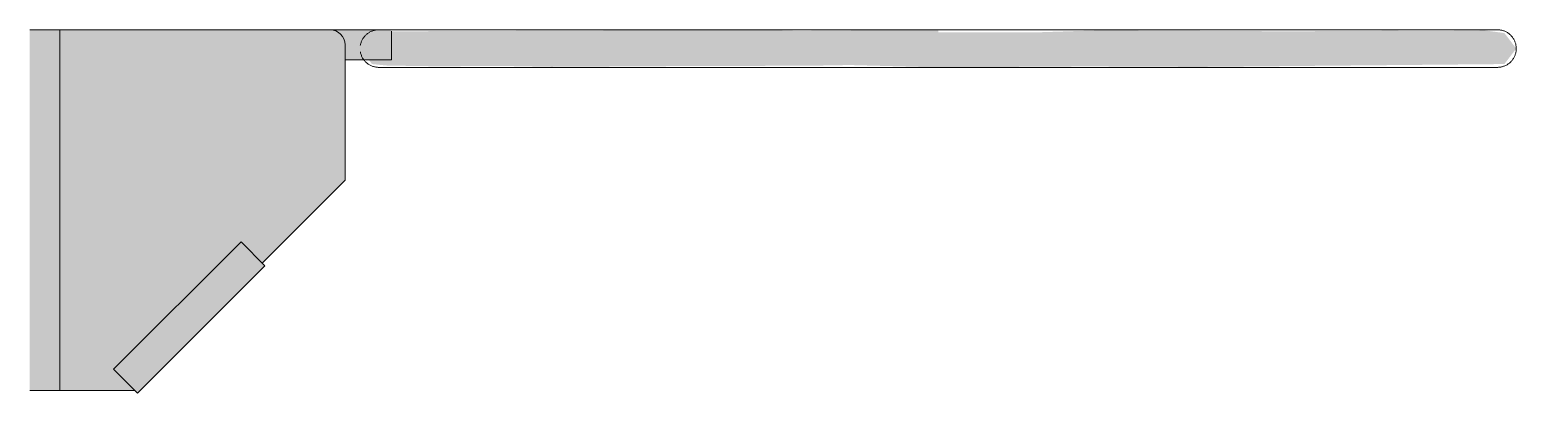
# Model space of a CAD drawing. Header units: inches. Extents: x -26493 to -10162, y -132 to 713.
# Drawn here: x -17221.12 to -17196.37, y 114.27 to 120.31 of the extents above; entities that cross this region are included whole.
import ezdxf

# ---------------------------------------------------------------- set-up
doc = ezdxf.new("R2010")
doc.units = ezdxf.units.IN
doc.header["$MEASUREMENT"] = 0
doc.layers.add('Q-SPCQ', color=91, linetype='Continuous', lineweight=9)

# ---------------------------------------------------------------- blocks, each defined once
blk = doc.blocks.new('Basketball_Backstop-Performance_Sports_Systems-3103-Ceiling_Hung - 27_-0_ to 27_-11 7_8_-706978-Section 1')
at = {"layer": 'Q-SPCQ'}
for points in [[(-22179.5528103957, 114.312499999991), (-22179.5528103957, 120.3124999999917), (-22180.0528103957, 120.3124999999917), (-22180.0528103957, 114.312499999991)], [(-22178.3028103957, 114.3124999999913), (-22178.6563637863, 114.6660533905854), (-22176.53504344273, 116.7873737341443), (-22176.18149005214, 116.4338203435517), (-22174.8028103957, 117.8124999999919), (-22174.8028103957, 120.0624999999916), (-22174.87603370041, 120.2392766952882), (-22175.0528103957, 120.3124999999917), (-22179.5528103957, 120.3124999999917), (-22179.5528103957, 114.3124999999913), (-22178.6563637863, 114.3124999999913)], [(-22174.33442580301, 119.8124999999908), (-22174.03138112372, 119.8124999999908), (-22174.03138112372, 120.3124999999907), (-22175.0528103957, 120.3124999999907), (-22174.87603370041, 120.2392766952882), (-22174.8028103957, 120.0624999999912), (-22174.8028103957, 119.8124999999908), (-22174.5528103957, 119.8124999999908)], [(-22172.12884036695, 119.9999999999904), (-22164.92781039571, 119.9999999999904), (-22164.92781039571, 120.3124999999907), (-22167.28723620028, 120.2926911154845), (-22167.83708486769, 120.3104238454198), (-22174.03138112371, 120.2868886263321), (-22174.03138112372, 119.9999999999904), (-22172.45293841446, 119.9999999999904)], [(-22162.44563203361, 119.9999999999904), (-22155.3028103957, 119.9999999999904), (-22155.50096466681, 120.2579001480287), (-22155.82626806366, 120.301383573117), (-22156.60901951022, 120.2912792032092), (-22157.40268237695, 120.2954733566124), (-22159.11527227228, 120.2869247213095), (-22162.22700689079, 120.3037006148689), (-22163.28243084987, 120.2696629802713), (-22164.92781039571, 120.2706329386738), (-22164.92781039571, 119.9999999999904), (-22162.78604640638, 119.9999999999904)], [(-22164.92781039571, 119.6874999999909), (-22164.92781039571, 119.9999999999904), (-22174.03138112372, 119.9999999999904), (-22174.03138112372, 119.8124999999908), (-22174.40874717533, 119.8124999999908), (-22174.35465612545, 119.7420998532516), (-22174.08162800592, 119.7152493969842), (-22174.07524977638, 119.7169514480786), (-22173.31808297804, 119.7056999953795), (-22172.12884036695, 119.7097517294519), (-22171.36889607063, 119.6959534149754), (-22168.92963135789, 119.7103038382894), (-22167.06957438504, 119.7143285218191), (-22166.40095867513, 119.725853024742)], [(-22164.92781039571, 119.6874999999909), (-22162.44563203361, 119.7033500898602), (-22160.60798039838, 119.6945372317156), (-22155.50096466594, 119.7420998532516), (-22155.3028103957, 119.9999999999904), (-22164.92781039571, 119.9999999999904), (-22164.92781039571, 119.6981481792755)], [(-22178.25861622188, 114.2683058261675), (-22176.13729587832, 116.3896261697272), (-22176.53504344273, 116.7873737341443), (-22178.6563637863, 114.6660533905847)]]:
    blk.add_hatch(color=256, dxfattribs=at).paths.add_polyline_path(points, flags=0)
for p, q in [((-22180.0528103957, 120.3124999999915), (-22179.5528103957, 120.3124999999915)), ((-22175.0528103957, 120.3124999999915), (-22179.5528103957, 120.3124999999915)), ((-22179.5528103957, 120.3124999999915), (-22179.5528103957, 114.3124999999908)), ((-22175.0528103957, 120.3124999999907), (-22174.03138112372, 120.3124999999907)), ((-22174.03138112372, 120.2868886263323), (-22174.03138112372, 119.8124999999907)), ((-22174.8028103957, 117.8124999999916), (-22174.8028103957, 120.0624999999915)), ((-22174.03138112372, 119.8124999999907), (-22174.8028103957, 119.8124999999907)), ((-22176.18149005214, 116.4338203435515), (-22174.8028103957, 117.8124999999916)), ((-22178.6563637863, 114.6660533905848), (-22176.53504344273, 116.7873737341445)), ((-22176.53504344273, 116.7873737341445), (-22176.13729587832, 116.3896261697271)), ((-22178.25861622188, 114.2683058261674), (-22176.13729587832, 116.3896261697271)), ((-22178.25861622188, 114.2683058261674), (-22178.6563637863, 114.6660533905848)), ((-22179.5528103957, 114.3124999999908), (-22180.0528103957, 114.3124999999908)), ((-22179.5528103957, 114.3124999999916), (-22178.3028103957, 114.3124999999916))]:
    blk.add_line(p, q, dxfattribs=at)
at = {"layer": 'Q-SPCQ', "flags": 128}
for points in [[(-22174.54881892175, 120.0497869395577), (-22174.54658120127, 120.062084165864), (-22174.54385351284, 120.0742820707493), (-22174.54064022017, 120.0863611401669), (-22174.53694646385, 120.0983020501834), (-22174.53277815309, 120.1100856978893), (-22174.52814195632, 120.1216932319621), (-22174.52304529045, 120.133106082824), (-22174.51749630906, 120.1443059923472), (-22174.51150388935, 120.1552750430669), (-22174.50507761789, 120.165995686841), (-22174.49822777535, 120.1764507729266), (-22174.49096532003, 120.1866235754166), (-22174.4833018703, 120.1964978199966), (-22174.47524968605, 120.2060577099818), (-22174.46682164905, 120.2152879515876), (-22174.45803124236, 120.2241737783971), (-22174.44889252877, 120.2327009749816), (-22174.43942012826, 120.2408558996467), (-22174.42962919464, 120.248625506252), (-22174.41953539135, 120.2559973650848), (-22174.40915486628, 120.2629596827432), (-22174.39850422608, 120.2695013210041), (-22174.3876005095, 120.2756118146424), (-22174.37646116015, 120.2812813881711), (-22174.36510399864, 120.2865009714819), (-22174.35354719397, 120.2912622143555), (-22174.34180923458, 120.2955574998191), (-22174.32990889871, 120.2993799563312), (-22174.31786522434, 120.3027234687778), (-22174.30569747879, 120.3055826882519), (-22174.29342512785, 120.3079530406122), (-22174.28106780468, 120.3098307338007), (-22174.26864527834, 120.3112127639088), (-22174.25617742224, 120.3120969199833), (-22174.24368418227, 120.3124817875625), (-22174.2403103957, 120.3124999999907)], [(-22164.92781039571, 120.3124999999907), (-22165.30021107032, 120.3124999999907), (-22165.6720159833, 120.3124999999907), (-22166.04263032609, 120.3124999999907), (-22166.41146119481, 120.3124999999907), (-22166.77791853874, 120.3124999999907), (-22167.14141610431, 120.3124999999907), (-22167.50137237296, 120.3124999999907), (-22167.85721149145, 120.3124999999907), (-22168.20836419308, 120.3124999999907), (-22168.55426870846, 120.3124999999907), (-22168.89437166414, 120.3124999999907), (-22169.22812896794, 120.3124999999907), (-22169.55500667938, 120.3124999999907), (-22169.87448186385, 120.3124999999907), (-22170.1860434292, 120.3124999999907), (-22170.48919294339, 120.3124999999907), (-22170.78344543188, 120.3124999999907), (-22171.06833015344, 120.3124999999907), (-22171.3433913533, 120.3124999999907), (-22171.60818899221, 120.3124999999907), (-22171.86229945043, 120.3124999999907), (-22172.10531620545, 120.3124999999907), (-22172.33685048229, 120.3124999999907), (-22172.55653187551, 120.3124999999907), (-22172.76400894173, 120.3124999999907), (-22172.95894976191, 120.3124999999907), (-22173.14104247232, 120.3124999999907), (-22173.30999576347, 120.3124999999907), (-22173.46553934614, 120.3124999999907), (-22173.60742438377, 120.3124999999907), (-22173.73542389058, 120.3124999999907), (-22173.84933309464, 120.3124999999907), (-22173.94896976555, 120.3124999999907), (-22174.03417450588, 120.3124999999907), (-22174.10481100621, 120.3124999999907), (-22174.16076626323, 120.3124999999907), (-22174.20195076045, 120.3124999999907), (-22174.22829861147, 120.3124999999907), (-22174.23976766534, 120.3124999999907), (-22174.2403103957, 120.3124999999907)], [(-22174.2403103957, 120.3124999999907), (-22174.23286138897, 120.3124999999907), (-22174.21052628564, 120.3124999999907), (-22174.17334081708, 120.3124999999907)], [(-22173.97339528651, 120.3124999999907), (-22173.87763916497, 120.3124999999907), (-22173.76756522659, 120.3124999999907), (-22173.64334956619, 120.3124999999907), (-22173.50519090235, 120.3124999999907), (-22173.35331025943, 120.3124999999907), (-22173.18795061408, 120.3124999999907), (-22173.00937650644, 120.3124999999907), (-22172.81787361701, 120.3124999999907), (-22172.61374830954, 120.3124999999907), (-22172.39732714099, 120.3124999999907), (-22172.16895633906, 120.3124999999907), (-22171.92900124832, 120.3124999999907), (-22171.67784574572, 120.3124999999907), (-22171.41589162649, 120.3124999999907), (-22171.14355796134, 120.3124999999907), (-22170.86128042604, 120.3124999999907), (-22170.56951060444, 120.3124999999907), (-22170.268715266, 120.3124999999907), (-22169.9593756191, 120.3124999999907), (-22169.64198654117, 120.3124999999907), (-22169.31705578706, 120.3124999999907), (-22168.98510317665, 120.3124999999907), (-22168.64665976329, 120.3124999999907), (-22168.30226698426, 120.3124999999907), (-22167.95247579453, 120.3124999999907), (-22167.59784578539, 120.3124999999907), (-22167.23894428921, 120.3124999999907), (-22166.87634547181, 120.3124999999907), (-22166.51062941395, 120.3124999999907), (-22166.14238118332, 120.3124999999907), (-22165.77218989852, 120.3124999999907), (-22165.40064778664, 120.3124999999907), (-22165.0283492358, 120.3124999999907), (-22164.92781039568, 120.3124999999907)], [(-22164.92781039568, 120.3124999999907), (-22164.55540972107, 120.3124999999907), (-22164.18360480809, 120.3124999999907), (-22163.8129904653, 120.3124999999907), (-22163.44415959659, 120.3124999999907), (-22163.07770225265, 120.3124999999907), (-22162.71420468708, 120.3124999999907), (-22162.35424841843, 120.3124999999907), (-22161.99840929994, 120.3124999999907), (-22161.64725659831, 120.3124999999907), (-22161.30135208293, 120.3124999999907), (-22160.96124912725, 120.3124999999907), (-22160.62749182345, 120.3124999999907), (-22160.30061411201, 120.3124999999907), (-22159.98113892755, 120.3124999999907), (-22159.66957736219, 120.3124999999907), (-22159.366427848, 120.3124999999907), (-22159.07217535951, 120.3124999999907), (-22158.78729063795, 120.3124999999907), (-22158.51222943809, 120.3124999999907), (-22158.24743179918, 120.3124999999907), (-22157.99332134096, 120.3124999999907), (-22157.75030458594, 120.3124999999907), (-22157.5187703091, 120.3124999999907), (-22157.29908891588, 120.3124999999907), (-22157.09161184966, 120.3124999999907), (-22156.89667102948, 120.3124999999907), (-22156.71457831907, 120.3124999999907), (-22156.54562502792, 120.3124999999907), (-22156.39008144525, 120.3124999999907), (-22156.24819640762, 120.3124999999907), (-22156.12019690082, 120.3124999999907), (-22156.00628769675, 120.3124999999907), (-22155.90665102584, 120.3124999999907), (-22155.82144628551, 120.3124999999907), (-22155.75080978518, 120.3124999999907), (-22155.69485452816, 120.3124999999907), (-22155.65367003094, 120.3124999999907), (-22155.62732217992, 120.3124999999907), (-22155.61585312606, 120.3124999999907), (-22155.6153103957, 120.3124999999907)], [(-22155.6153103957, 120.3124999999907), (-22155.62275940242, 120.3124999999907), (-22155.64509450575, 120.3124999999907), (-22155.68227997431, 120.3124999999907), (-22155.73425631926, 120.3124999999907), (-22155.80094038955, 120.3124999999907), (-22155.88222550489, 120.3124999999907), (-22155.97798162643, 120.3124999999907), (-22156.0880555648, 120.3124999999907), (-22156.21227122519, 120.3124999999907), (-22156.35042988904, 120.3124999999907), (-22156.50231053196, 120.3124999999907), (-22156.66767017731, 120.3124999999907), (-22156.84624428495, 120.3124999999907), (-22157.03774717439, 120.3124999999907), (-22157.24187248185, 120.3124999999907), (-22157.4582936504, 120.3124999999907), (-22157.68666445233, 120.3124999999907), (-22157.92661954307, 120.3124999999907), (-22158.17777504567, 120.3124999999907), (-22158.4397291649, 120.3124999999907), (-22158.71206283005, 120.3124999999907), (-22158.99434036535, 120.3124999999907), (-22159.28611018695, 120.3124999999907), (-22159.5869055254, 120.3124999999907), (-22159.8962451723, 120.3124999999907), (-22160.21363425022, 120.3124999999907), (-22160.53856500432, 120.3124999999907), (-22160.87051761475, 120.3124999999907), (-22161.2089610281, 120.3124999999907), (-22161.55335380713, 120.3124999999907), (-22161.90314499686, 120.3124999999907), (-22162.257775006, 120.3124999999907), (-22162.61667650218, 120.3124999999907), (-22162.97927531958, 120.3124999999907), (-22163.34499137743, 120.3124999999907), (-22163.71323960807, 120.3124999999907), (-22164.08343089287, 120.3124999999907), (-22164.45497300475, 120.3124999999907), (-22164.82727155559, 120.3124999999907), (-22164.92781039571, 120.3124999999907)], [(-22155.6153103957, 120.3124999999907), (-22155.60281372876, 120.3122500333225), (-22155.59033705383, 120.3115005332106), (-22155.57790033092, 120.310252698695), (-22155.56552345613, 120.3085085260457), (-22155.55322622982, 120.3062708055661), (-22155.54102832494, 120.3035431171321), (-22155.52894925552, 120.3003298244629), (-22155.5170083455, 120.2966360681415), (-22155.5052246978, 120.2924677573903), (-22155.49361716372, 120.2878315606166), (-22155.48220431286, 120.282734894747), (-22155.47100440334, 120.2771859133594), (-22155.46003535262, 120.2711934936399), (-22155.44931470884, 120.2647672221825), (-22155.43885962276, 120.25791737965), (-22155.42868682027, 120.2506549243294), (-22155.41881257569, 120.2429914746004), (-22155.4092526857, 120.2349392903475), (-22155.4000224441, 120.2265112533473), (-22155.39113661729, 120.217720846662), (-22155.3826094207, 120.2085821330661), (-22155.37445449604, 120.199109732553), (-22155.36668488944, 120.1893187989419), (-22155.3593130306, 120.1792249956383), (-22155.35235071294, 120.1688444705749), (-22155.34580907468, 120.1581938303759), (-22155.33969858104, 120.1472901137951), (-22155.33402900751, 120.136150764452), (-22155.32880942421, 120.1247936029302), (-22155.32404818133, 120.1132367982647), (-22155.31975289587, 120.1014988388781), (-22155.31593043935, 120.0895985030007), (-22155.31258692691, 120.077554828632), (-22155.30972770743, 120.0653870830816), (-22155.30735735508, 120.053114732147), (-22155.30547966189, 120.0407574089712), (-22155.30409763178, 120.0283348826357), (-22155.3032134757, 120.0158670265323), (-22155.30282860812, 120.0033737865715), (-22155.3028103957, 119.9999999999904)], [(-22174.2403103957, 119.6874999999909), (-22174.25280706263, 119.6877499666591), (-22174.26528373756, 119.6884994667709), (-22174.27772046047, 119.6897473012863), (-22174.29009733526, 119.6914914739359), (-22174.30239456157, 119.6937291944151), (-22174.31459246645, 119.6964568828498), (-22174.32667153587, 119.6996701755183), (-22174.33861244589, 119.70336393184), (-22174.3503960936, 119.7075322425916), (-22174.36200362767, 119.712168439365), (-22174.37341647853, 119.7172651052349), (-22174.38461638805, 119.7228140866225), (-22174.39558543877, 119.7288065063417), (-22174.40630608255, 119.7352327777991), (-22174.41676116864, 119.7420826203315), (-22174.42693397112, 119.7493450756522), (-22174.4368082157, 119.7570085253811), (-22174.44636810569, 119.7650607096341), (-22174.45559834729, 119.7734887466342), (-22174.4644841741, 119.7822791533195), (-22174.47301137069, 119.7914178669155), (-22174.48116629535, 119.8008902674289), (-22174.48893590196, 119.81068120104), (-22174.49630776079, 119.820775004343), (-22174.50327007845, 119.8311555294067), (-22174.50981171671, 119.8418061696056), (-22174.51592221035, 119.8527098861862), (-22174.52159178388, 119.8638492355292), (-22174.52681136719, 119.8752063970517), (-22174.53157261006, 119.8867632017166), (-22174.53586789552, 119.8985011611038), (-22174.53969035203, 119.9104014969805), (-22174.54303386448, 119.9224451713495), (-22174.54589308396, 119.9346129168996), (-22174.54826343632, 119.9468852678345)], [(-22155.3028103957, 119.9999999999904), (-22155.30306036236, 119.9875033330573), (-22155.30380986247, 119.9750266581253), (-22155.30505769699, 119.9625899352128), (-22155.30680186964, 119.9502130604238), (-22155.30903959012, 119.9379158341172), (-22155.31176727856, 119.9257179292323), (-22155.31498057122, 119.9136388598147), (-22155.31867432754, 119.9016979497982), (-22155.3228426383, 119.8899143020923), (-22155.32747883507, 119.8783067680194), (-22155.33257550094, 119.8668939171575), (-22155.33812448232, 119.855694007634), (-22155.34411690205, 119.8447249569146), (-22155.3505431735, 119.8340043131405), (-22155.35739301603, 119.823549227055), (-22155.36465547136, 119.8133764245652), (-22155.37231892108, 119.803502179985), (-22155.38037110534, 119.7939422899994), (-22155.38879914234, 119.7847120483936), (-22155.39758954903, 119.7758262215844), (-22155.40672826262, 119.7672990249999), (-22155.41620066313, 119.7591441003349), (-22155.42599159674, 119.7513744937296), (-22155.43608540005, 119.7440026348968), (-22155.44646592511, 119.7370403172383), (-22155.45711656531, 119.7304986789771), (-22155.46802028189, 119.7243881853392), (-22155.47915963123, 119.7187186118108), (-22155.49051679276, 119.7134990284996), (-22155.50207359742, 119.7087377856258), (-22155.51381155681, 119.7044425001628), (-22155.52571189269, 119.7006200436503), (-22155.53775556705, 119.6972765312038), (-22155.5499233126, 119.69441731173), (-22155.56219566354, 119.6920469593697), (-22155.57455298672, 119.6901692661805), (-22155.58697551305, 119.6887872360728), (-22155.59944336916, 119.6879030799982), (-22155.61193660912, 119.687518212419), (-22155.6153103957, 119.6874999999909)], [(-22174.03417450587, 119.6874999999909), (-22174.10481100621, 119.6874999999909), (-22174.16076626323, 119.6874999999909), (-22174.20195076045, 119.6874999999909), (-22174.22829861147, 119.6874999999909), (-22174.23976766534, 119.6874999999909), (-22174.2403103957, 119.6874999999909)], [(-22174.2403103957, 119.6874999999909), (-22174.23286138898, 119.6874999999909), (-22174.21052628564, 119.6874999999909), (-22174.17334081709, 119.6874999999909), (-22174.12136447213, 119.6874999999909), (-22174.05468040184, 119.6874999999909), (-22173.97339528651, 119.6874999999909), (-22173.87763916497, 119.6874999999909), (-22173.76756522659, 119.6874999999909), (-22173.64334956619, 119.6874999999909), (-22173.50519090235, 119.6874999999909), (-22173.35331025943, 119.6874999999909), (-22173.18795061408, 119.6874999999909), (-22173.00937650644, 119.6874999999909), (-22172.81787361701, 119.6874999999909), (-22172.61374830954, 119.6874999999909), (-22172.39732714099, 119.6874999999909), (-22172.16895633906, 119.6874999999909), (-22171.92900124832, 119.6874999999909), (-22171.67784574572, 119.6874999999909), (-22171.41589162649, 119.6874999999909), (-22171.14355796134, 119.6874999999909), (-22170.86128042604, 119.6874999999909), (-22170.56951060444, 119.6874999999909), (-22170.268715266, 119.6874999999909), (-22169.95937561909, 119.6874999999909), (-22169.64198654118, 119.6874999999909), (-22169.31705578706, 119.6874999999909), (-22168.98510317665, 119.6874999999909), (-22168.64665976329, 119.6874999999909), (-22168.30226698426, 119.6874999999909), (-22167.95247579453, 119.6874999999909), (-22167.5978457854, 119.6874999999909), (-22167.23894428921, 119.6874999999909), (-22166.87634547181, 119.6874999999909), (-22166.51062941396, 119.6874999999909), (-22166.14238118332, 119.6874999999909), (-22165.77218989852, 119.6874999999909), (-22165.40064778664, 119.6874999999909), (-22165.0283492358, 119.6874999999909), (-22164.92781039571, 119.6874999999909)], [(-22164.92781039571, 119.6874999999909), (-22164.5554097211, 119.6874999999909), (-22164.18360480812, 119.6874999999909), (-22163.81299046533, 119.6874999999909), (-22163.44415959662, 119.6874999999909), (-22163.07770225268, 119.6874999999909), (-22162.7142046871, 119.6874999999909), (-22162.35424841845, 119.6874999999909), (-22161.99840929997, 119.6874999999909), (-22161.64725659834, 119.6874999999909), (-22161.30135208296, 119.6874999999909), (-22160.96124912728, 119.6874999999909), (-22160.62749182348, 119.6874999999909), (-22160.30061411204, 119.6874999999909), (-22159.98113892757, 119.6874999999909), (-22159.66957736222, 119.6874999999909), (-22159.36642784802, 119.6874999999909), (-22159.07217535954, 119.6874999999909), (-22158.78729063797, 119.6874999999909), (-22158.51222943811, 119.6874999999909), (-22158.24743179921, 119.6874999999909), (-22157.99332134097, 119.6874999999909), (-22157.75030458596, 119.6874999999909), (-22157.51877030912, 119.6874999999909), (-22157.2990889159, 119.6874999999909), (-22157.09161184968, 119.6874999999909), (-22156.8966710295, 119.6874999999909), (-22156.71457831909, 119.6874999999909), (-22156.54562502793, 119.6874999999909), (-22156.39008144526, 119.6874999999909), (-22156.24819640763, 119.6874999999909), (-22156.12019690083, 119.6874999999909), (-22156.00628769676, 119.6874999999909), (-22155.90665102585, 119.6874999999909), (-22155.82144628552, 119.6874999999909), (-22155.75080978518, 119.6874999999909), (-22155.69485452816, 119.6874999999909), (-22155.65367003094, 119.6874999999909), (-22155.62732217992, 119.6874999999909), (-22155.61585312606, 119.6874999999909), (-22155.6153103957, 119.6874999999909)], [(-22155.6153103957, 119.6874999999909), (-22155.62275940241, 119.6874999999909), (-22155.64509450575, 119.6874999999909), (-22155.68227997431, 119.6874999999909), (-22155.73425631926, 119.6874999999909), (-22155.80094038955, 119.6874999999909), (-22155.88222550489, 119.6874999999909)]]:
    blk.add_lwpolyline(points, dxfattribs=at)
at = {"layer": 'Q-SPCQ'}
blk.add_arc((-22175.0528103957, 120.0624999999915), 0.25, 0, 90, dxfattribs=at)

msp = doc.modelspace()

# ---------------------------------------------------------------- block references
at = {"layer": 'Q-SPCQ'}
msp.add_blockref('Basketball_Backstop-Performance_Sports_Systems-3103-Ceiling_Hung - 27_-0_ to 27_-11 7_8_-706978-Section 1', (4958.936401596418, 0), dxfattribs=at)

doc.saveas('drawing.dxf')
